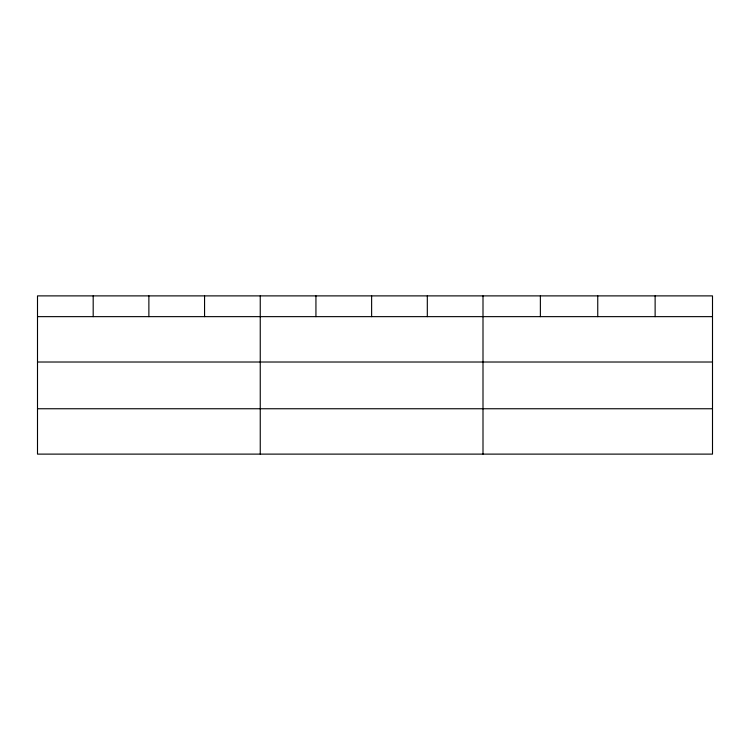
<?xml version="1.0" encoding="UTF-8"?>
<svg xmlns="http://www.w3.org/2000/svg" width="750" height="750" viewBox="0 0 750 750"><rect width="100%" height="100%" fill="white"/><g stroke="black" fill="none" stroke-linecap="round" stroke-linejoin="round"><path stroke-width="1.12" d="M712.5 362.016L712.5 295.884L37.5 295.884L37.5 454.116L712.5 454.116L712.5 362.016L37.5 362.016M37.5 316.641L712.5 316.641M37.5 408.75L712.5 408.75M655.125 295.884L655.125 316.641M597.75 295.884L597.75 316.641M540.375 295.884L540.375 316.641M483 295.884L483 454.116M427.312 295.884L427.312 316.641M371.625 295.884L371.625 316.641M315.938 295.884L315.938 316.641M260.25 295.884L260.25 454.116M204.562 295.884L204.562 316.641M148.875 295.884L148.875 316.641M93.188 295.884L93.188 316.641"/></g></svg>
